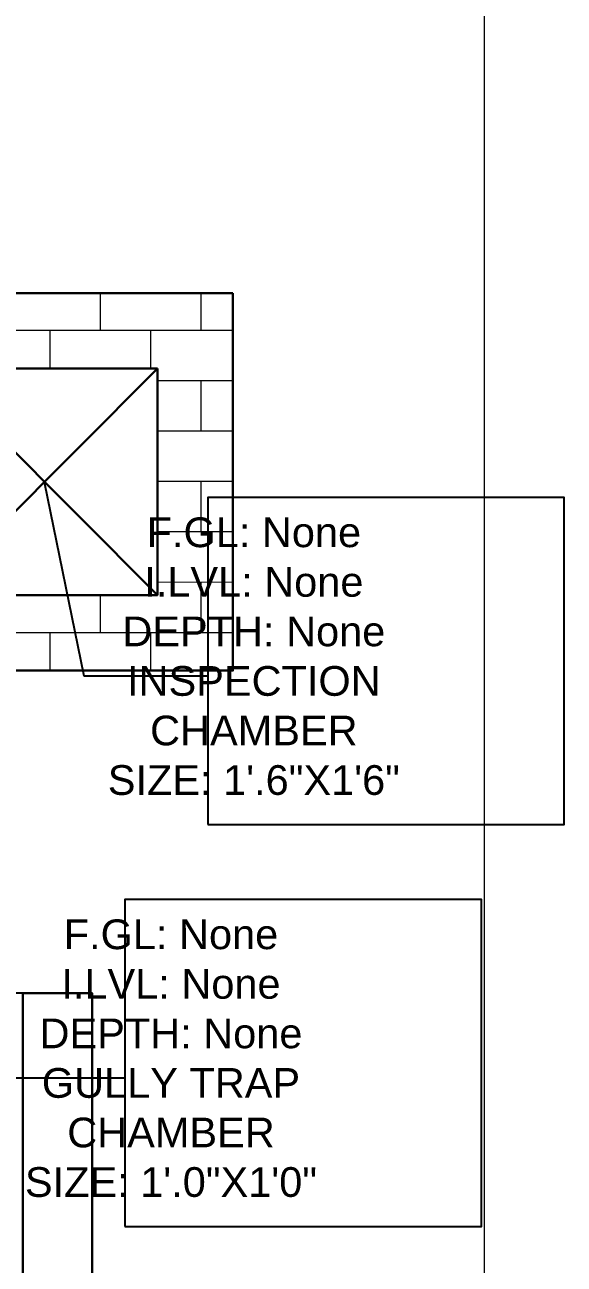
# Model space of a CAD drawing. Header units: millimetres. Extents: x 27934 to 36355, y -8056 to 1263.
# Drawn here: x 35265 to 36355, y -5304 to -2802 of the extents above; entities that cross this region are included whole.
import ezdxf

# ---------------------------------------------------------------- set-up
doc = ezdxf.new("R2010")
doc.units = ezdxf.units.MM
doc.header["$MEASUREMENT"] = 0
for name, color, linetype in [('_ResiFSI', 190, 'Continuous'), ('TextLayer', 7, 'Continuous'), ('TextLayerBoundry', 7, 'Continuous')]:
    doc.layers.add(name, color=color, linetype=linetype)
for name, color, linetype, lineweight in [('PP-OUTER', 8, 'Continuous', 30), ('SWP', 1, 'Continuous', 15), ('WALL A', 7, 'Continuous', 5)]:
    doc.layers.add(name, color=color, linetype=linetype, lineweight=lineweight)
doc.styles.get("Standard").update_dxf_attribs({"font": 'Arial.ttf'})

# ---------------------------------------------------------------- blocks, each defined once
blk = doc.blocks.new('IC 1')
at = {"layer": 'SWP', "lineweight": 15, "ltscale": 30}
h = blk.add_hatch(dxfattribs=at)
h.set_pattern_fill('AR-B816', color=9, scale=6.000607146966712, style=0)
h.set_pattern_definition([(179.999999999925, (376164.1073075047, 227652.4805268024), (5.2382e-12, 4.000404764649728), []), (90, (376164.1073075047, 227652.4805268024), (4.000404764654966, 4.000404764644491), [4.000404764649728, -4.000404764649728])])
h.paths.add_polyline_path([(376179.1088253719, 227667.4820446698), (376179.1088253719, 227637.4790089349), (376149.105789637, 227637.479008935), (376149.1057896372, 227667.4820446698)])
h.paths.add_polyline_path([(376155.1063967842, 227661.4814375228), (376155.1063967842, 227643.479616082), (376173.108218225, 227643.479616082), (376173.108218225, 227661.4814375228)], flags=16)
at = {"layer": 'SWP', "linetype": 'Continuous', "lineweight": 30, "ltscale": 30}
for p, q in [((376173.108218225, 227661.4814375228), (376155.1063967842, 227643.479616082)), ((376173.108218225, 227643.479616082), (376155.1063967842, 227661.4814375228))]:
    blk.add_line(p, q, dxfattribs=at)
for points in [[(376179.1088253719, 227667.4820446698), (376149.1057896372, 227667.4820446698), (376149.105789637, 227637.479008935), (376179.1088253719, 227637.4790089349)], [(376173.108218225, 227661.4814375228), (376155.1063967842, 227661.4814375228), (376155.1063967842, 227643.479616082), (376173.108218225, 227643.479616082)]]:
    blk.add_lwpolyline(points, close=True, dxfattribs=at)

msp = doc.modelspace()

# ---------------------------------------------------------------- linework, layer by layer
at = {"layer": '_ResiFSI'}
msp.add_lwpolyline([(33991.18965250795, -2841.812091245345), (34926.18965250795, -2841.812091245345), (34926.18965250795, -276.8120912565209), (34076.18965250795, -276.8120912565209), (34076.18965250795, 803.187904932507), (28126.18965250795, 803.187904932507), (28126.18965250795, -7781.766513246141), (35401.18965250795, -7781.766513246141), (35401.18965250795, -4756.812091256521), (33991.18965250795, -4756.812091256521)], close=True, dxfattribs=at)
at = {"layer": 'PP-OUTER', "lineweight": 0, "ltscale": 60}
msp.add_lwpolyline([(36192.9346715266, -8055.819463065855), (27933.93467153778, -8055.819463065855), (27933.93467153778, 1263.180536934145), (36192.9346715266, 1263.180536934145)], close=True, dxfattribs=at)
at = {"layer": 'TextLayer'}
for p, q in [((35304.55203359015, -3724.409000161104), (35384.91998401664, -4116.25207148462)), ((35384.91998401664, -4116.25207148462), (35634.91998401664, -4116.25207148462)), ((35217.53676818445, -4927.745139363472), (35467.53676818445, -4927.745139363472))]:
    msp.add_line(p, q, dxfattribs=at)
at = {"layer": 'TextLayerBoundry'}
for points in [[(35634.91998401664, -4416.25207148462), (36354.91998401664, -4416.25207148462), (36354.91998401664, -3756.2520714846196), (35634.91998401664, -3756.2520714846196), (35634.91998401664, -4416.25207148462)], [(35467.53676818445, -5227.745139363472), (36187.53676818445, -5227.745139363472), (36187.53676818445, -4567.745139363472), (35467.53676818445, -4567.745139363472), (35467.53676818445, -5227.745139363472)]]:
    msp.add_lwpolyline(points, dxfattribs=at)
at = {"layer": 'WALL A', "linetype": 'Continuous', "lineweight": 30, "ltscale": 0.6}
msp.add_lwpolyline([(35401.18965250795, -4756.812091256521), (35261.18965250795, -4756.812091256521), (35261.18965250795, -4896.812091245345), (35261.18965250795, -7641.766509435169), (31516.18965250795, -7641.766509435169), (31516.18965250795, -7781.766513246141), (35401.18965250795, -7781.766513246141)], close=True, dxfattribs=at)

# ---------------------------------------------------------------- block references
at = {"layer": 'SWP', "color": 0, "linetype": 'Continuous', "lineweight": 13, "xscale": 25.40415704388033, "yscale": 25.40415704388033, "zscale": 25.40415704388033}
msp.add_blockref('IC 1', (-9520827.504277304, -5787043.775731957), dxfattribs=at)

# ---------------------------------------------------------------- texts
at = {"layer": 'TextLayer', "char_height": 60, "attachment_point": 2}
for s, insert in [('\\P        F.GL: None\\P        I.LVL: None\\P        DEPTH: None\\P        INSPECTION\\P        CHAMBER\\P        SIZE: 1\'.6"X1\'6"\\P        ', (35634.91998401664, -3696.2520714846196)), ('\\P        F.GL: None\\P        I.LVL: None\\P        DEPTH: None\\P        GULLY TRAP\\P        CHAMBER\\P        SIZE: 1\'.0"X1\'0"\\P        ', (35467.53676818445, -4507.745139363472))]:
    msp.add_mtext(s, dxfattribs=dict(at, insert=insert))

doc.saveas('drawing.dxf')
